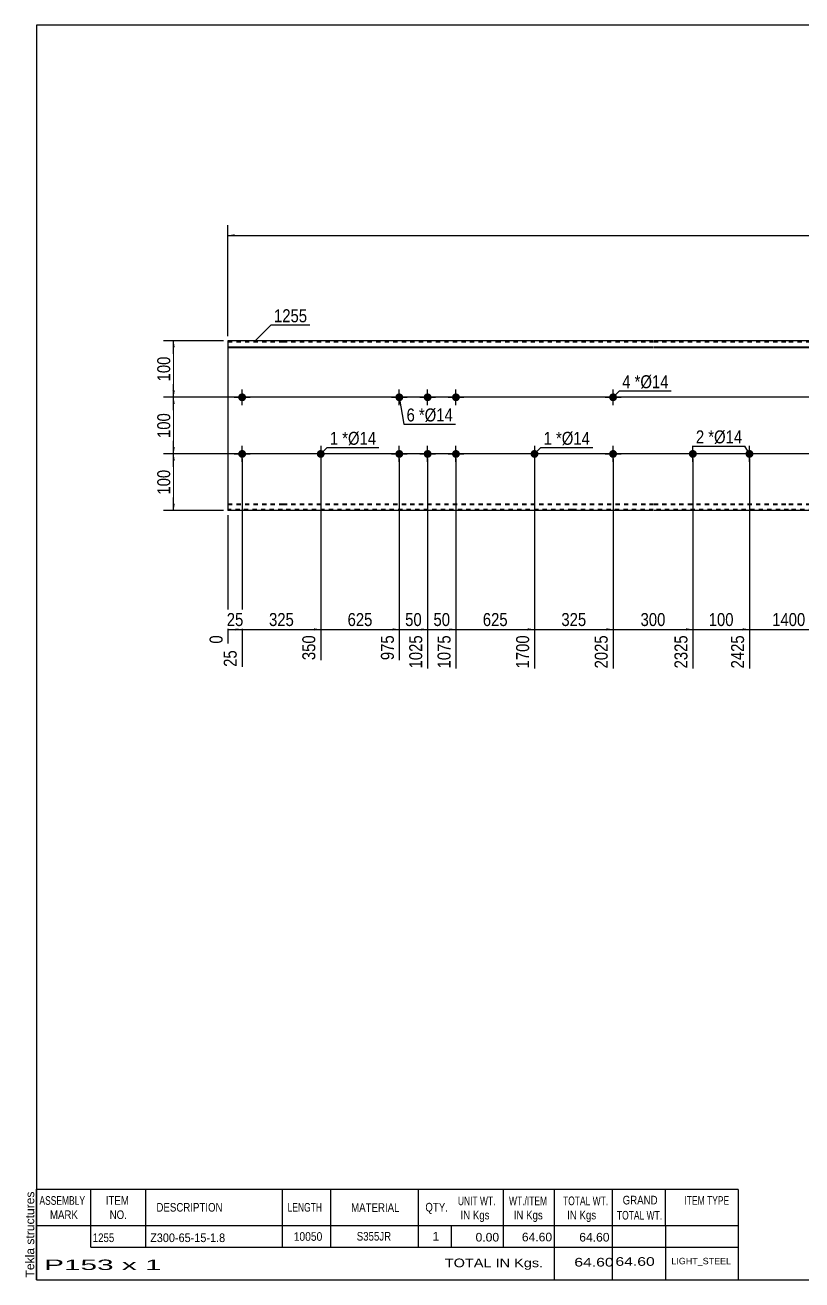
# Model space of a CAD drawing. Header units: millimetres. Extents: x -45 to 358, y -189 to 88.
# Drawn here: x -44.8 to 126.7, y -188.6 to 88.4 of the extents above; entities that cross this region are included whole.
import ezdxf

# ---------------------------------------------------------------- set-up
doc = ezdxf.new("R2010")
doc.units = ezdxf.units.MM
doc.linetypes.add('DXK_LINE_DOT1', pattern=[1.8814, 0.9407, -0.9407])
doc.styles.add('Arial', font='ARIAL.TTF', dxfattribs={"height": 0.2})
doc.styles.add('Arial Narrow', font='ARIALN.TTF', dxfattribs={"height": 0.2})

# ---------------------------------------------------------------- blocks, each defined once
blk = doc.blocks.new('Unknown-628700807-1200')
at = {"color": 5, "linetype": 'Continuous'}
for p, q in [((357.73, 88.42), (-42.27, 88.42)), ((-42.27, 88.42), (-42.27, -188.58)), ((357.73, -188.58), (357.73, 88.42)), ((-42.27, -188.58), (357.73, -188.58))]:
    blk.add_line(p, q, dxfattribs=at)
at = {"color": 174, "linetype": 'Continuous', "style": 'Arial'}
blk.add_text('Tekla structures', height=1.9102, rotation=90, dxfattribs=at).set_placement((-42.77, -188.08))
blk = doc.blocks.new('Bolt-628700807-1261 - 1220')
at = {"linetype": 'Continuous'}
blk.add_hatch(color=3, dxfattribs=at).paths.add_polyline_path([(68.54, -6.25, -1), (66.79, -6.25, -1)])
at = {"color": 3, "linetype": 'Continuous'}
for p, q in [((67.66, -4.5), (67.66, -8)), ((69.41, -6.25), (65.91, -6.25))]:
    blk.add_line(p, q, dxfattribs=at)
blk = doc.blocks.new('Bolt-628700807-1266 - 1220')
at = {"linetype": 'Continuous'}
blk.add_hatch(color=3, dxfattribs=at).paths.add_polyline_path([(21.35, -6.25, -1), (19.6, -6.25, -1)])
at = {"color": 3, "linetype": 'Continuous'}
for p, q in [((20.47, -4.5), (20.47, -8)), ((22.22, -6.25), (18.72, -6.25))]:
    blk.add_line(p, q, dxfattribs=at)
blk = doc.blocks.new('Part-628700807-1363 - 1220')
at = {"color": 2, "linetype": 'Continuous'}
for p, q in [((12, 18.75), (0, 18.75)), ((0, 18.75), (0, -18.75)), ((0, 17.42), (12, 17.42)), ((0, 17.27), (12, 17.27)), ((28.85, 18.75), (12.1, 18.75)), ((12.1, 17.42), (28.85, 17.42)), ((12.1, 17.27), (28.85, 17.27)), ((59.19, 18.75), (28.95, 18.75)), ((28.95, 17.42), (59.19, 17.42)), ((28.95, 17.27), (59.19, 17.27)), ((76.04, 18.75), (59.29, 18.75)), ((59.29, 17.42), (76.04, 17.42)), ((59.29, 17.27), (76.04, 17.27)), ((93.88, 18.75), (76.14, 18.75)), ((76.14, 17.42), (93.88, 17.42)), ((76.14, 17.27), (93.88, 17.27)), ((123.73, 18.75), (93.98, 18.75)), ((93.98, 17.42), (123.73, 17.42)), ((93.98, 17.27), (123.73, 17.27)), ((153.58, 18.75), (123.83, 18.75)), ((123.83, 17.42), (153.58, 17.42)), ((123.83, 17.27), (153.58, 17.27)), ((170.43, 18.75), (153.68, 18.75)), ((153.68, 17.42), (170.43, 17.42)), ((153.68, 17.27), (170.43, 17.27)), ((200.28, 18.75), (170.53, 18.75)), ((170.53, 17.42), (200.28, 17.42)), ((170.53, 17.27), (200.28, 17.27)), ((230.13, 18.75), (200.38, 18.75)), ((200.38, 17.42), (230.13, 17.42)), ((200.38, 17.27), (230.13, 17.27)), ((259.98, 18.75), (230.23, 18.75)), ((230.23, 17.42), (259.98, 17.42)), ((230.23, 17.27), (259.98, 17.27)), ((277.82, 18.75), (260.08, 18.75)), ((260.08, 17.42), (277.82, 17.42)), ((260.08, 17.27), (277.82, 17.27)), ((308.17, 18.75), (277.92, 18.75)), ((277.92, 17.42), (308.17, 17.42)), ((277.92, 17.27), (308.17, 17.27)), ((320.26, 18.75), (308.27, 18.75)), ((308.27, 17.42), (320.26, 17.42)), ((308.27, 17.27), (320.26, 17.27)), ((320.26, -18.75), (320.26, 18.75)), ((12, -18.75), (0, -18.75)), ((28.85, -18.75), (12.1, -18.75)), ((59.19, -18.75), (28.95, -18.75)), ((76.04, -18.75), (59.29, -18.75)), ((93.88, -18.75), (76.14, -18.75)), ((123.73, -18.75), (93.98, -18.75)), ((153.58, -18.75), (123.83, -18.75)), ((170.43, -18.75), (153.68, -18.75)), ((200.28, -18.75), (170.53, -18.75)), ((230.13, -18.75), (200.38, -18.75)), ((259.98, -18.75), (230.23, -18.75)), ((277.82, -18.75), (260.08, -18.75)), ((308.17, -18.75), (277.92, -18.75)), ((320.26, -18.75), (308.27, -18.75))]:
    blk.add_line(p, q, dxfattribs=at)
at = {"color": 7, "linetype": 'DXK_LINE_DOT1'}
for p, q in [((0, 18.53), (12, 18.53)), ((12.1, 18.53), (28.85, 18.53)), ((28.95, 18.53), (59.19, 18.53)), ((59.29, 18.53), (76.04, 18.53)), ((76.14, 18.53), (93.88, 18.53)), ((93.98, 18.53), (123.73, 18.53)), ((123.83, 18.53), (153.58, 18.53)), ((153.68, 18.53), (170.43, 18.53)), ((170.53, 18.53), (200.28, 18.53)), ((200.38, 18.53), (230.13, 18.53)), ((230.23, 18.53), (259.98, 18.53)), ((260.08, 18.53), (277.82, 18.53)), ((277.92, 18.53), (308.17, 18.53)), ((308.27, 18.53), (320.26, 18.53)), ((0, -17.27), (12, -17.27)), ((0, -17.42), (12, -17.42)), ((12, -18.53), (0, -18.53)), ((12.1, -17.27), (28.85, -17.27)), ((12.1, -17.42), (28.85, -17.42)), ((28.85, -18.53), (12.1, -18.53)), ((28.95, -17.27), (59.19, -17.27)), ((28.95, -17.42), (59.19, -17.42)), ((59.19, -18.53), (28.95, -18.53)), ((59.29, -17.27), (76.04, -17.27)), ((59.29, -17.42), (76.04, -17.42)), ((76.04, -18.53), (59.29, -18.53)), ((76.14, -17.27), (93.88, -17.27)), ((76.14, -17.42), (93.88, -17.42)), ((93.88, -18.53), (76.14, -18.53)), ((93.98, -17.27), (123.73, -17.27)), ((93.98, -17.42), (123.73, -17.42)), ((123.73, -18.53), (93.98, -18.53)), ((123.83, -17.27), (153.58, -17.27)), ((123.83, -17.42), (153.58, -17.42)), ((153.58, -18.53), (123.83, -18.53)), ((153.68, -17.27), (170.43, -17.27)), ((153.68, -17.42), (170.43, -17.42)), ((170.43, -18.53), (153.68, -18.53)), ((170.53, -17.27), (200.28, -17.27)), ((170.53, -17.42), (200.28, -17.42)), ((200.28, -18.53), (170.53, -18.53)), ((200.38, -17.27), (230.13, -17.27)), ((200.38, -17.42), (230.13, -17.42)), ((230.13, -18.53), (200.38, -18.53)), ((230.23, -17.27), (259.98, -17.27)), ((230.23, -17.42), (259.98, -17.42)), ((259.98, -18.53), (230.23, -18.53)), ((260.08, -17.27), (277.82, -17.27)), ((260.08, -17.42), (277.82, -17.42)), ((277.82, -18.53), (260.08, -18.53)), ((277.92, -17.27), (308.17, -17.27)), ((277.92, -17.42), (308.17, -17.42)), ((308.17, -18.53), (277.92, -18.53)), ((308.27, -17.27), (320.26, -17.27)), ((308.27, -17.42), (320.26, -17.42)), ((320.26, -18.53), (308.27, -18.53))]:
    blk.add_line(p, q, dxfattribs=at)
blk = doc.blocks.new('Bolt-628700807-1299 - 1220')
at = {"linetype": 'Continuous'}
for points in [[(2.25, 6.25, -1), (4, 6.25, -1)], [(84.13, 6.25, -1), (85.88, 6.25, -1)]]:
    blk.add_hatch(color=3, dxfattribs=at).paths.add_polyline_path(points)
at = {"color": 3, "linetype": 'Continuous'}
for p, q in [((1.38, 6.25), (4.88, 6.25)), ((3.12, 4.5), (3.12, 8)), ((83.26, 6.25), (86.76, 6.25)), ((85.01, 4.5), (85.01, 8))]:
    blk.add_line(p, q, dxfattribs=at)
blk = doc.blocks.new('Bolt-628700807-1327 - 1220')
at = {"linetype": 'Continuous'}
for points in [[(36.94, 6.25, -1), (38.69, 6.25, -1)], [(43.19, 6.25, -1), (44.94, 6.25, -1)], [(49.44, 6.25, -1), (51.19, 6.25, -1)], [(36.94, -6.25, -1), (38.69, -6.25, -1)], [(43.19, -6.25, -1), (44.94, -6.25, -1)], [(49.44, -6.25, -1), (51.19, -6.25, -1)]]:
    blk.add_hatch(color=3, dxfattribs=at).paths.add_polyline_path(points)
at = {"color": 3, "linetype": 'Continuous'}
for p, q in [((36.07, 6.25), (39.57, 6.25)), ((37.82, 4.5), (37.82, 8)), ((42.32, 6.25), (45.82, 6.25)), ((44.07, 4.5), (44.07, 8)), ((48.57, 6.25), (52.07, 6.25)), ((50.32, 4.5), (50.32, 8)), ((37.82, -8), (37.82, -4.5)), ((44.07, -8), (44.07, -4.5)), ((50.32, -8), (50.32, -4.5)), ((36.07, -6.25), (39.57, -6.25)), ((42.32, -6.25), (45.82, -6.25)), ((48.57, -6.25), (52.07, -6.25))]:
    blk.add_line(p, q, dxfattribs=at)
blk = doc.blocks.new('Bolt-628700807-1332 - 1220')
at = {"linetype": 'Continuous'}
for points in [[(2.25, -6.25, -1), (4, -6.25, -1)], [(84.13, -6.25, -1), (85.88, -6.25, -1)]]:
    blk.add_hatch(color=3, dxfattribs=at).paths.add_polyline_path(points)
at = {"color": 3, "linetype": 'Continuous'}
for p, q in [((3.12, -8), (3.12, -4.5)), ((85.01, -8), (85.01, -4.5)), ((1.38, -6.25), (4.88, -6.25)), ((83.26, -6.25), (86.76, -6.25))]:
    blk.add_line(p, q, dxfattribs=at)
blk = doc.blocks.new('Bolt-628700807-1666 - 1220')
at = {"linetype": 'Continuous'}
for points in [[(102.61, -7.12), (102.42, -7.1), (102.25, -7.05), (102.09, -6.96), (101.96, -6.83), (101.85, -6.69), (101.77, -6.52), (101.74, -6.34), (101.74, -6.16), (101.77, -5.98), (101.85, -5.81), (101.96, -5.66), (102.09, -5.54), (102.25, -5.45), (102.42, -5.39), (102.61, -5.37), (102.79, -5.39), (102.96, -5.45), (103.12, -5.54), (103.26, -5.66), (103.36, -5.81), (103.44, -5.98), (103.48, -6.16), (103.48, -6.34), (103.44, -6.52), (103.36, -6.69), (103.26, -6.83), (103.12, -6.96), (102.96, -7.05), (102.79, -7.1)], [(115.11, -7.12), (114.92, -7.1), (114.75, -7.05), (114.59, -6.96), (114.46, -6.83), (114.35, -6.69), (114.27, -6.52), (114.24, -6.34), (114.24, -6.16), (114.27, -5.98), (114.35, -5.81), (114.46, -5.66), (114.59, -5.54), (114.75, -5.45), (114.92, -5.39), (115.11, -5.37), (115.29, -5.39), (115.46, -5.45), (115.62, -5.54), (115.76, -5.66), (115.86, -5.81), (115.94, -5.98), (115.98, -6.16), (115.98, -6.34), (115.94, -6.52), (115.86, -6.69), (115.76, -6.83), (115.62, -6.96), (115.46, -7.05), (115.29, -7.1)]]:
    blk.add_hatch(color=3, dxfattribs=at).paths.add_polyline_path(points)
at = {"color": 3, "linetype": 'Continuous'}
for p, q in [((102.61, -8), (102.61, -4.5)), ((115.11, -8), (115.11, -4.5)), ((104.36, -6.25), (100.86, -6.25)), ((116.86, -6.25), (113.36, -6.25))]:
    blk.add_line(p, q, dxfattribs=at)
blk = doc.blocks.new('StraightDimension-628700807-2356 - 1220')
at = {"linetype": 'Continuous'}
blk.add_hatch(color=7, dxfattribs=at).paths.add_polyline_path([(18.97, -44.75), (20.47, -45), (18.97, -45.25)])
at = {"color": 7, "linetype": 'Continuous'}
for p, q in [((3.12, -7.25), (3.12, -53.26)), ((20.47, -7.25), (20.47, -51.78)), ((3.12, -45), (20.47, -45))]:
    blk.add_line(p, q, dxfattribs=at)
at = {"color": 0}
blk.add_wipeout([(15.14, -44.85), (15.14, -40.65), (8.46, -40.65), (8.46, -44.85)], dxfattribs=at)
at = {"color": 3, "style": 'Arial Narrow'}
blk.add_text('325', height=2.863, dxfattribs=at).set_placement((9.06, -44.25))
at = {"color": 0, "linetype": 'Continuous'}
blk.add_wipeout([(19.87, -45.7), (15.67, -45.7), (15.67, -52.38), (19.87, -52.38)], dxfattribs=at)
at = {"color": 3, "linetype": 'Continuous', "style": 'Arial Narrow'}
blk.add_text('350', height=2.863, rotation=90.0002, dxfattribs=at).set_placement((19.27, -51.78))
blk = doc.blocks.new('StraightDimension-628700807-2354 - 1220')
at = {"linetype": 'Continuous'}
blk.add_hatch(color=7, dxfattribs=at).paths.add_polyline_path([(42.57, -44.75), (44.07, -45), (42.57, -45.25)])
at = {"color": 7, "linetype": 'Continuous'}
for p, q in [((37.82, -7.25), (37.82, -51.78)), ((44.07, -7.25), (44.07, -53.61)), ((37.82, -45), (44.07, -45))]:
    blk.add_line(p, q, dxfattribs=at)
at = {"color": 0}
blk.add_wipeout([(43.37, -44.85), (43.37, -40.65), (38.51, -40.65), (38.51, -44.85)], dxfattribs=at)
at = {"color": 3, "style": 'Arial Narrow'}
blk.add_text('50', height=2.863, dxfattribs=at).set_placement((39.11, -44.25))
at = {"color": 0, "linetype": 'Continuous'}
blk.add_wipeout([(43.47, -45.7), (39.27, -45.7), (39.27, -54.21), (43.47, -54.21)], dxfattribs=at)
at = {"color": 3, "linetype": 'Continuous', "style": 'Arial Narrow'}
blk.add_text('1025', height=2.863, rotation=90.0002, dxfattribs=at).set_placement((42.87, -53.61))
blk = doc.blocks.new('StraightDimension-628700807-2353 - 1220')
at = {"linetype": 'Continuous'}
blk.add_hatch(color=7, dxfattribs=at).paths.add_polyline_path([(48.82, -44.75), (50.32, -45), (48.82, -45.25)])
at = {"color": 7, "linetype": 'Continuous'}
for p, q in [((44.07, -7.25), (44.07, -53.61)), ((50.32, -7.25), (50.32, -53.61)), ((44.07, -45), (50.32, -45))]:
    blk.add_line(p, q, dxfattribs=at)
at = {"color": 0}
blk.add_wipeout([(49.62, -44.85), (49.62, -40.65), (44.76, -40.65), (44.76, -44.85)], dxfattribs=at)
at = {"color": 3, "style": 'Arial Narrow'}
blk.add_text('50', height=2.863, dxfattribs=at).set_placement((45.36, -44.25))
at = {"color": 0, "linetype": 'Continuous'}
blk.add_wipeout([(49.72, -45.7), (45.52, -45.7), (45.52, -54.21), (49.72, -54.21)], dxfattribs=at)
at = {"color": 3, "linetype": 'Continuous', "style": 'Arial Narrow'}
blk.add_text('1075', height=2.863, rotation=90.0002, dxfattribs=at).set_placement((49.12, -53.61))
blk = doc.blocks.new('StraightDimension-628700807-2349 - 1220')
at = {"linetype": 'Continuous'}
blk.add_hatch(color=7, dxfattribs=at).paths.add_polyline_path([(113.61, -44.75), (115.11, -45), (113.61, -45.25)])
at = {"color": 7, "linetype": 'Continuous'}
for p, q in [((102.61, -7.25), (102.61, -53.61)), ((115.11, -7.25), (115.11, -53.61)), ((102.61, -45), (115.11, -45))]:
    blk.add_line(p, q, dxfattribs=at)
at = {"color": 0}
blk.add_wipeout([(112.2, -44.85), (112.2, -40.65), (105.51, -40.65), (105.51, -44.85)], dxfattribs=at)
at = {"color": 3, "style": 'Arial Narrow'}
blk.add_text('100', height=2.863, dxfattribs=at).set_placement((106.11, -44.25))
at = {"color": 0, "linetype": 'Continuous'}
blk.add_wipeout([(114.51, -45.7), (110.31, -45.7), (110.31, -54.21), (114.51, -54.21)], dxfattribs=at)
at = {"color": 3, "linetype": 'Continuous', "style": 'Arial Narrow'}
blk.add_text('2425', height=2.863, rotation=90.0002, dxfattribs=at).set_placement((113.91, -53.61))
blk = doc.blocks.new('StraightDimension-628700807-2352 - 1220')
at = {"linetype": 'Continuous'}
blk.add_hatch(color=7, dxfattribs=at).paths.add_polyline_path([(66.16, -44.75), (67.66, -45), (66.16, -45.25)])
at = {"color": 7, "linetype": 'Continuous'}
for p, q in [((50.32, -7.25), (50.32, -53.61)), ((67.66, -7.25), (67.66, -53.61)), ((50.32, -45), (67.66, -45))]:
    blk.add_line(p, q, dxfattribs=at)
at = {"color": 0}
blk.add_wipeout([(62.33, -44.85), (62.33, -40.65), (55.65, -40.65), (55.65, -44.85)], dxfattribs=at)
at = {"color": 3, "style": 'Arial Narrow'}
blk.add_text('625', height=2.863, dxfattribs=at).set_placement((56.25, -44.25))
at = {"color": 0, "linetype": 'Continuous'}
blk.add_wipeout([(67.06, -45.7), (62.86, -45.7), (62.86, -54.21), (67.06, -54.21)], dxfattribs=at)
at = {"color": 3, "linetype": 'Continuous', "style": 'Arial Narrow'}
blk.add_text('1700', height=2.863, rotation=90.0002, dxfattribs=at).set_placement((66.46, -53.61))
blk = doc.blocks.new('StraightDimension-628700807-1380 - 1220')
at = {"linetype": 'Continuous'}
for points in [[(1.5, 41.75), (0, 42), (1.5, 42.25)], [(318.76, 42.25), (320.26, 42), (318.76, 41.75)]]:
    blk.add_hatch(color=7, dxfattribs=at).paths.add_polyline_path(points)
at = {"color": 7, "linetype": 'Continuous'}
for p, q in [((0, 19.75), (0, 44.25)), ((0, 42), (320.26, 42)), ((320.26, 19.75), (320.26, 44.25))]:
    blk.add_line(p, q, dxfattribs=at)
at = {"color": 0}
blk.add_wipeout([(165.3, 42.15), (165.3, 46.35), (154.96, 46.35), (154.96, 42.15)], dxfattribs=at)
at = {"color": 3, "style": 'Arial Narrow'}
blk.add_text('10050', height=2.863, dxfattribs=at).set_placement((155.56, 42.75))
blk = doc.blocks.new('StraightDimension-628700807-2357 - 1220')
at = {"linetype": 'Continuous'}
blk.add_hatch(color=7, dxfattribs=at).paths.add_polyline_path([(1.62, -44.75), (3.12, -45), (1.62, -45.25)])
at = {"color": 7, "linetype": 'Continuous'}
for p, q in [((3.12, -7.25), (3.12, -53.26)), ((0, -19.75), (0, -48.13)), ((0, -45), (3.12, -45))]:
    blk.add_line(p, q, dxfattribs=at)
at = {"color": 0}
blk.add_wipeout([(3.99, -44.85), (3.99, -40.65), (-0.87, -40.65), (-0.87, -44.85)], dxfattribs=at)
at = {"color": 0, "linetype": 'Continuous'}
blk.add_wipeout([(2.52, -49), (-1.68, -49), (-1.68, -53.86), (2.52, -53.86)], dxfattribs=at)
at = {"color": 3, "style": 'Arial Narrow'}
blk.add_text('25', height=2.863, dxfattribs=at).set_placement((-0.27, -44.25))
at = {"color": 0, "linetype": 'Continuous'}
blk.add_wipeout([(-0.6, -45.7), (-4.8, -45.7), (-4.8, -48.73), (-0.6, -48.73)], dxfattribs=at)
at = {"color": 3, "linetype": 'Continuous', "style": 'Arial Narrow'}
for s, height, p in [('0', 2.86, (-1.2, -48.13)), ('25', 2.863, (1.92, -53.26))]:
    blk.add_text(s, height=height, rotation=90.0002, dxfattribs=at).set_placement(p)
blk = doc.blocks.new('StraightDimension-628700807-1760 - 1220')
at = {"linetype": 'Continuous'}
for points in [[(-12.25, 17.25), (-12, 18.75), (-11.75, 17.25)], [(-11.75, 7.75), (-12, 6.25), (-12.25, 7.75)]]:
    blk.add_hatch(color=7, dxfattribs=at).paths.add_polyline_path(points)
at = {"color": 7, "linetype": 'Continuous'}
for p, q in [((-1, 18.75), (-14.25, 18.75)), ((-12, 6.25), (-12, 18.75)), ((267.95, 6.25), (-14.25, 6.25))]:
    blk.add_line(p, q, dxfattribs=at)
at = {"color": 0}
blk.add_wipeout([(-12.15, 15.84), (-16.35, 15.84), (-16.35, 9.16), (-12.15, 9.16)], dxfattribs=at)
at = {"color": 3, "style": 'Arial Narrow'}
blk.add_text('100', height=2.863, rotation=90.0002, dxfattribs=at).set_placement((-12.75, 9.76))
blk = doc.blocks.new('StraightDimension-628700807-1761 - 1220')
at = {"linetype": 'Continuous'}
for points in [[(-12.25, 4.75), (-12, 6.25), (-11.75, 4.75)], [(-11.75, -4.75), (-12, -6.25), (-12.25, -4.75)]]:
    blk.add_hatch(color=7, dxfattribs=at).paths.add_polyline_path(points)
at = {"color": 7, "linetype": 'Continuous'}
for p, q in [((267.95, 6.25), (-14.25, 6.25)), ((-12, -6.25), (-12, 6.25)), ((267.95, -6.25), (-14.25, -6.25))]:
    blk.add_line(p, q, dxfattribs=at)
at = {"color": 0}
blk.add_wipeout([(-12.15, 3.34), (-16.35, 3.34), (-16.35, -3.34), (-12.15, -3.34)], dxfattribs=at)
at = {"color": 3, "style": 'Arial Narrow'}
blk.add_text('100', height=2.863, rotation=90.0002, dxfattribs=at).set_placement((-12.75, -2.74))
blk = doc.blocks.new('StraightDimension-628700807-1762 - 1220')
at = {"linetype": 'Continuous'}
for points in [[(-12.25, -7.75), (-12, -6.25), (-11.75, -7.75)], [(-11.75, -17.25), (-12, -18.75), (-12.25, -17.25)]]:
    blk.add_hatch(color=7, dxfattribs=at).paths.add_polyline_path(points)
at = {"color": 7, "linetype": 'Continuous'}
for p, q in [((267.95, -6.25), (-14.25, -6.25)), ((-12, -18.75), (-12, -6.25)), ((-1, -18.75), (-14.25, -18.75))]:
    blk.add_line(p, q, dxfattribs=at)
at = {"color": 0}
blk.add_wipeout([(-12.15, -9.16), (-16.35, -9.16), (-16.35, -15.84), (-12.15, -15.84)], dxfattribs=at)
at = {"color": 3, "style": 'Arial Narrow'}
blk.add_text('100', height=2.863, rotation=90.0002, dxfattribs=at).set_placement((-12.75, -15.24))
blk = doc.blocks.new('StraightDimension-628700807-2348 - 1220')
at = {"linetype": 'Continuous'}
blk.add_hatch(color=7, dxfattribs=at).paths.add_polyline_path([(130.96, -44.75), (132.46, -45), (130.96, -45.25)])
at = {"color": 7, "linetype": 'Continuous'}
for p, q in [((115.11, -7.25), (115.11, -53.61)), ((132.46, -7.25), (132.46, -53.61)), ((115.11, -45), (132.46, -45))]:
    blk.add_line(p, q, dxfattribs=at)
at = {"color": 0}
blk.add_wipeout([(128.04, -44.85), (128.04, -40.65), (119.52, -40.65), (119.52, -44.85)], dxfattribs=at)
at = {"color": 3, "style": 'Arial Narrow'}
blk.add_text('1400', height=2.863, dxfattribs=at).set_placement((120.12, -44.25))
at = {"color": 0, "linetype": 'Continuous'}
blk.add_wipeout([(131.86, -45.7), (127.66, -45.7), (127.66, -54.21), (131.86, -54.21)], dxfattribs=at)
at = {"color": 3, "linetype": 'Continuous', "style": 'Arial Narrow'}
blk.add_text('3825', height=2.863, rotation=90.0002, dxfattribs=at).set_placement((131.26, -53.61))
blk = doc.blocks.new('StraightDimension-628700807-2350 - 1220')
at = {"linetype": 'Continuous'}
blk.add_hatch(color=7, dxfattribs=at).paths.add_polyline_path([(101.11, -44.75), (102.61, -45), (101.11, -45.25)])
at = {"color": 7, "linetype": 'Continuous'}
for p, q in [((85.01, -7.25), (85.01, -53.61)), ((102.61, -7.25), (102.61, -53.61)), ((85.01, -45), (102.61, -45))]:
    blk.add_line(p, q, dxfattribs=at)
at = {"color": 0}
blk.add_wipeout([(97.15, -44.85), (97.15, -40.65), (90.47, -40.65), (90.47, -44.85)], dxfattribs=at)
at = {"color": 3, "style": 'Arial Narrow'}
blk.add_text('300', height=2.863, dxfattribs=at).set_placement((91.07, -44.25))
at = {"color": 0, "linetype": 'Continuous'}
blk.add_wipeout([(102.01, -45.7), (97.81, -45.7), (97.81, -54.21), (102.01, -54.21)], dxfattribs=at)
at = {"color": 3, "linetype": 'Continuous', "style": 'Arial Narrow'}
blk.add_text('2325', height=2.863, rotation=90.0002, dxfattribs=at).set_placement((101.41, -53.61))
blk = doc.blocks.new('StraightDimension-628700807-2351 - 1220')
at = {"linetype": 'Continuous'}
blk.add_hatch(color=7, dxfattribs=at).paths.add_polyline_path([(83.51, -44.75), (85.01, -45), (83.51, -45.25)])
at = {"color": 7, "linetype": 'Continuous'}
for p, q in [((67.66, -7.25), (67.66, -53.61)), ((85.01, -7.25), (85.01, -53.61)), ((67.66, -45), (85.01, -45))]:
    blk.add_line(p, q, dxfattribs=at)
at = {"color": 0}
blk.add_wipeout([(79.68, -44.85), (79.68, -40.65), (72.99, -40.65), (72.99, -44.85)], dxfattribs=at)
at = {"color": 3, "style": 'Arial Narrow'}
blk.add_text('325', height=2.863, dxfattribs=at).set_placement((73.59, -44.25))
at = {"color": 0, "linetype": 'Continuous'}
blk.add_wipeout([(84.41, -45.7), (80.21, -45.7), (80.21, -54.21), (84.41, -54.21)], dxfattribs=at)
at = {"color": 3, "linetype": 'Continuous', "style": 'Arial Narrow'}
blk.add_text('2025', height=2.863, rotation=90.0002, dxfattribs=at).set_placement((83.81, -53.61))
blk = doc.blocks.new('StraightDimension-628700807-2355 - 1220')
at = {"linetype": 'Continuous'}
blk.add_hatch(color=7, dxfattribs=at).paths.add_polyline_path([(36.32, -44.75), (37.82, -45), (36.32, -45.25)])
at = {"color": 7, "linetype": 'Continuous'}
for p, q in [((20.47, -7.25), (20.47, -51.78)), ((37.82, -7.25), (37.82, -51.78)), ((20.47, -45), (37.82, -45))]:
    blk.add_line(p, q, dxfattribs=at)
at = {"color": 0}
blk.add_wipeout([(32.49, -44.85), (32.49, -40.65), (25.8, -40.65), (25.8, -44.85)], dxfattribs=at)
at = {"color": 3, "style": 'Arial Narrow'}
blk.add_text('625', height=2.863, dxfattribs=at).set_placement((26.4, -44.25))
at = {"color": 0, "linetype": 'Continuous'}
blk.add_wipeout([(37.22, -45.7), (33.02, -45.7), (33.02, -52.38), (37.22, -52.38)], dxfattribs=at)
at = {"color": 3, "linetype": 'Continuous', "style": 'Arial Narrow'}
blk.add_text('975', height=2.863, rotation=90.0002, dxfattribs=at).set_placement((36.62, -51.78))
blk = doc.blocks.new('CBS_BOM-628700807-2640')
at = {"color": 7, "linetype": 'Continuous'}
for p, q in [((-42.3, -176.61), (-42.3, -168.61)), ((-42.3, -168.61), (112.62, -168.61)), ((-30.3, -176.61), (-30.3, -168.61)), ((-18.11, -176.61), (-18.11, -168.61)), ((12.05, -176.61), (12.05, -168.61)), ((22.73, -176.61), (22.73, -168.61)), ((42.05, -176.61), (42.05, -168.61)), ((60.85, -176.61), (60.85, -168.61)), ((72.06, -176.61), (72.06, -168.61)), ((84.85, -176.61), (84.85, -168.61)), ((96.6, -176.61), (96.6, -168.61)), ((112.62, -168.62), (112.61, -176.6)), ((-42.3, -176.61), (112.62, -176.61)), ((-42.3, -181.41), (-42.3, -176.61)), ((-30.3, -181.41), (-30.3, -176.61)), ((-18.11, -181.41), (-18.11, -176.61)), ((12.05, -181.41), (12.05, -176.61)), ((22.73, -181.41), (22.73, -176.61)), ((42.05, -181.41), (42.05, -176.61)), ((49.31, -181.41), (49.31, -176.61)), ((60.85, -181.41), (60.85, -176.61)), ((72.06, -181.41), (72.06, -176.61)), ((84.85, -181.41), (84.85, -176.61)), ((96.61, -181.41), (96.61, -176.61)), ((112.62, -176.61), (112.62, -181.41)), ((-42.3, -188.61), (-42.3, -181.43)), ((-30.3, -181.41), (112.62, -181.41)), ((72.06, -188.61), (72.06, -181.43)), ((84.85, -188.61), (84.85, -181.43)), ((96.65, -188.61), (96.65, -181.43)), ((112.62, -181.41), (112.62, -188.61)), ((-42.3, -188.61), (112.62, -188.61))]:
    blk.add_line(p, q, dxfattribs=at)
at = {"color": 3, "linetype": 'Continuous', "style": 'Arial'}
for s, height, width, p in [('ASSEMBLY', 1.91, 0.7, (-41.62, -172.03)), ('ITEM', 1.91, 0.8, (-26.98, -172.03)), ('DESCRIPTION', 1.9102, 0.8, (-15.79, -173.54)), ('LENGTH', 1.91, 0.7, (13.16, -173.54)), ('MATERIAL', 1.91, 0.8, (27.18, -173.59)), ('QTY.', 1.91, 0.8, (43.57, -173.51)), ('UNIT WT.', 1.91, 0.7, (50.74, -172.11)), ('WT./ITEM', 1.91, 0.7, (62.03, -172.11)), ('TOTAL WT.', 1.91, 0.7, (73.96, -172.11)), ('GRAND', 1.91, 0.8, (87.12, -171.95)), ('ITEM TYPE', 1.91, 0.7, (100.76, -172.03)), ('MARK', 1.91, 0.8, (-39.3, -175.17)), ('NO.', 1.91, 0.8, (-26.12, -175.17)), ('IN Kgs', 1.91, 0.8, (51.32, -175.25)), ('IN Kgs', 1.91, 0.8, (63.07, -175.25)), ('IN Kgs', 1.91, 0.8, (74.86, -175.25)), ('TOTAL WT.', 1.91, 0.7, (85.86, -175.29))]:
    blk.add_text(s, height=height, dxfattribs=dict(at, width=width)).set_placement(p)
at = {"color": 7, "linetype": 'Continuous', "style": 'Arial'}
for s, height, width, p in [('1255', 1.91, 0.8, (-29.85, -180.26)), ('Z300-65-15-1.8', 1.9102, 0.9, (-17.18, -180.26)), ('10050', 1.91, 0.85, (14.51, -179.98)), ('S355JR', 1.91, 0.8, (28.42, -179.94))]:
    blk.add_text(s, height=height, dxfattribs=dict(at, width=width)).set_placement(p)
for s, p in [('1', (45.14, -179.94)), ('0.00', (54.65, -180.14)), ('64.60', (64.87, -180.1)), ('64.60', (77.54, -180.14))]:
    blk.add_text(s, height=1.91, dxfattribs=at).set_placement(p)
at = {"color": 6, "linetype": 'Continuous', "style": 'Arial'}
for s, height, width, p in [('P153 x 1', 2.292, 2.05, (-40.58, -186.42)), ('TOTAL IN Kgs.', 1.9102, 1.2, (47.86, -185.81)), ('64.60', 1.91, 1.3, (76.45, -185.66)), ('64.60', 1.91, 1.3, (85.52, -185.5))]:
    blk.add_text(s, height=height, dxfattribs=dict(at, width=width)).set_placement(p)
blk.add_text('LIGHT_STEEL', height=1.4135, dxfattribs=at).set_placement((97.87, -185.15))
blk = doc.blocks.new('Mark-628700807-1256 - 1220')
at = {"color": 0}
blk.add_wipeout([(71.51, -4.24), (71.51, -1.24), (69.68, -1.24), (69.68, -4.24)], dxfattribs=at)
blk.add_wipeout([(71.51, -4.24), (71.51, -1.24), (69.68, -1.24), (69.68, -4.24)], dxfattribs=at)
at = {"color": 7, "linetype": 'Continuous'}
blk.add_line((67.66, -6.25), (69.08, -4.84), dxfattribs=at)
at = {"color": 0}
blk.add_wipeout([(73.68, -4.24), (73.68, -1.24), (72.41, -1.24), (72.41, -4.24)], dxfattribs=at)
blk.add_wipeout([(73.68, -4.24), (73.68, -1.24), (72.41, -1.24), (72.41, -4.24)], dxfattribs=at)
at = {"color": 3, "style": 'Arial Narrow'}
blk.add_text('1', height=2.86, dxfattribs=at).set_placement((69.68, -4.24))
at = {"color": 0}
blk.add_wipeout([(79.9, -4.24), (79.9, -1.24), (73.68, -1.24), (73.68, -4.24)], dxfattribs=at)
blk.add_wipeout([(79.9, -4.24), (79.9, -1.24), (73.68, -1.24), (73.68, -4.24)], dxfattribs=at)
at = {"color": 7, "linetype": 'Continuous'}
blk.add_line((69.08, -4.84), (80.5, -4.84), dxfattribs=at)
at = {"color": 3, "style": 'Arial Narrow'}
for s, height, p in [('*', 2.86, (72.41, -4.24)), ('Ø14', 2.863, (73.68, -4.24))]:
    blk.add_text(s, height=height, dxfattribs=at).set_placement(p)
blk = doc.blocks.new('Mark-628700807-1262 - 1220')
at = {"color": 0}
blk.add_wipeout([(24.31, -4.24), (24.31, -1.24), (22.49, -1.24), (22.49, -4.24)], dxfattribs=at)
blk.add_wipeout([(24.31, -4.24), (24.31, -1.24), (22.49, -1.24), (22.49, -4.24)], dxfattribs=at)
at = {"color": 7, "linetype": 'Continuous'}
blk.add_line((20.47, -6.25), (21.89, -4.84), dxfattribs=at)
at = {"color": 0}
blk.add_wipeout([(26.49, -4.24), (26.49, -1.24), (25.21, -1.24), (25.21, -4.24)], dxfattribs=at)
blk.add_wipeout([(26.49, -4.24), (26.49, -1.24), (25.21, -1.24), (25.21, -4.24)], dxfattribs=at)
at = {"color": 3, "style": 'Arial Narrow'}
blk.add_text('1', height=2.86, dxfattribs=at).set_placement((22.49, -4.24))
at = {"color": 0}
blk.add_wipeout([(32.7, -4.24), (32.7, -1.24), (26.49, -1.24), (26.49, -4.24)], dxfattribs=at)
blk.add_wipeout([(32.7, -4.24), (32.7, -1.24), (26.49, -1.24), (26.49, -4.24)], dxfattribs=at)
at = {"color": 7, "linetype": 'Continuous'}
blk.add_line((21.89, -4.84), (33.3, -4.84), dxfattribs=at)
at = {"color": 3, "style": 'Arial Narrow'}
for s, height, p in [('*', 2.86, (25.21, -4.24)), ('Ø14', 2.863, (26.49, -4.24))]:
    blk.add_text(s, height=height, dxfattribs=at).set_placement(p)
blk = doc.blocks.new('Mark-628700807-1323 - 1220')
at = {"color": 0}
blk.add_wipeout([(41.25, 0.92), (41.25, 3.92), (39.42, 3.92), (39.42, 0.92)], dxfattribs=at)
blk.add_wipeout([(41.25, 0.92), (41.25, 3.92), (39.42, 3.92), (39.42, 0.92)], dxfattribs=at)
at = {"color": 7, "linetype": 'Continuous'}
blk.add_line((37.82, 6.25), (38.82, 0.32), dxfattribs=at)
at = {"color": 0}
blk.add_wipeout([(43.42, 0.92), (43.42, 3.92), (42.15, 3.92), (42.15, 0.92)], dxfattribs=at)
blk.add_wipeout([(43.42, 0.92), (43.42, 3.92), (42.15, 3.92), (42.15, 0.92)], dxfattribs=at)
at = {"color": 3, "style": 'Arial Narrow'}
blk.add_text('6', height=2.86, dxfattribs=at).set_placement((39.42, 0.92))
at = {"color": 0}
blk.add_wipeout([(49.64, 0.92), (49.64, 3.92), (43.42, 3.92), (43.42, 0.92)], dxfattribs=at)
blk.add_wipeout([(49.64, 0.92), (49.64, 3.92), (43.42, 3.92), (43.42, 0.92)], dxfattribs=at)
at = {"color": 7, "linetype": 'Continuous'}
blk.add_line((38.82, 0.32), (50.24, 0.32), dxfattribs=at)
at = {"color": 3, "style": 'Arial Narrow'}
for s, height, p in [('*', 2.86, (42.15, 0.92)), ('Ø14', 2.863, (43.42, 0.92))]:
    blk.add_text(s, height=height, dxfattribs=at).set_placement(p)
blk = doc.blocks.new('Mark-628700807-1359 - 1220')
at = {"color": 0}
blk.add_wipeout([(17.48, 22.82), (17.48, 25.82), (10.16, 25.82), (10.16, 22.82)], dxfattribs=at)
blk.add_wipeout([(17.48, 22.82), (17.48, 25.82), (10.16, 25.82), (10.16, 22.82)], dxfattribs=at)
at = {"color": 7, "linetype": 'Continuous'}
for p, q in [((6.03, 18.69), (9.56, 22.22)), ((9.56, 22.22), (18.08, 22.22))]:
    blk.add_line(p, q, dxfattribs=at)
at = {"color": 3, "style": 'Arial Narrow'}
blk.add_text('1255', height=2.863, dxfattribs=at).set_placement((10.16, 22.82))
blk = doc.blocks.new('MarkSet-628700807-1625 - 1220')
at = {"color": 0}
blk.add_wipeout([(88.85, 8.26), (88.85, 11.26), (87.02, 11.26), (87.02, 8.26)], dxfattribs=at)
blk.add_wipeout([(88.85, 8.26), (88.85, 11.26), (87.02, 11.26), (87.02, 8.26)], dxfattribs=at)
at = {"color": 7, "linetype": 'Continuous'}
blk.add_line((85.01, 6.25), (86.42, 7.66), dxfattribs=at)
at = {"color": 0}
blk.add_wipeout([(91.03, 8.26), (91.03, 11.26), (89.75, 11.26), (89.75, 8.26)], dxfattribs=at)
blk.add_wipeout([(91.03, 8.26), (91.03, 11.26), (89.75, 11.26), (89.75, 8.26)], dxfattribs=at)
at = {"color": 3, "style": 'Arial Narrow'}
blk.add_text('4', height=2.86, dxfattribs=at).set_placement((87.02, 8.26))
at = {"color": 0}
blk.add_wipeout([(97.24, 8.26), (97.24, 11.26), (91.03, 11.26), (91.03, 8.26)], dxfattribs=at)
blk.add_wipeout([(97.24, 8.26), (97.24, 11.26), (91.03, 11.26), (91.03, 8.26)], dxfattribs=at)
at = {"color": 7, "linetype": 'Continuous'}
blk.add_line((86.42, 7.66), (97.84, 7.66), dxfattribs=at)
at = {"color": 3, "style": 'Arial Narrow'}
for s, height, p in [('*', 2.86, (89.75, 8.26)), ('Ø14', 2.863, (91.03, 8.26))]:
    blk.add_text(s, height=height, dxfattribs=at).set_placement(p)
blk = doc.blocks.new('Mark-628700807-1685 - 1220')
at = {"color": 0}
blk.add_wipeout([(105.11, -3.92), (105.11, -0.92), (103.29, -0.92), (103.29, -3.92)], dxfattribs=at)
blk.add_wipeout([(105.11, -3.92), (105.11, -0.92), (103.29, -0.92), (103.29, -3.92)], dxfattribs=at)
blk.add_wipeout([(107.29, -3.92), (107.29, -0.92), (106.01, -0.92), (106.01, -3.92)], dxfattribs=at)
blk.add_wipeout([(107.29, -3.92), (107.29, -0.92), (106.01, -0.92), (106.01, -3.92)], dxfattribs=at)
at = {"color": 3, "style": 'Arial Narrow'}
blk.add_text('2', height=2.86, dxfattribs=at).set_placement((103.29, -3.92))
at = {"color": 0}
blk.add_wipeout([(113.51, -3.92), (113.51, -0.92), (107.29, -0.92), (107.29, -3.92)], dxfattribs=at)
blk.add_wipeout([(113.51, -3.92), (113.51, -0.92), (107.29, -0.92), (107.29, -3.92)], dxfattribs=at)
at = {"color": 7, "linetype": 'Continuous'}
for p in [(102.69, -4.52), (115.11, -6.25)]:
    blk.add_line(p, (114.11, -4.52), dxfattribs=at)
at = {"color": 3, "style": 'Arial Narrow'}
for s, height, p in [('*', 2.86, (106.01, -3.92)), ('Ø14', 2.863, (107.29, -3.92))]:
    blk.add_text(s, height=height, dxfattribs=at).set_placement(p)

msp = doc.modelspace()

# ---------------------------------------------------------------- block references
for name in ['Unknown-628700807-1200', 'Part-628700807-1363 - 1220', 'Bolt-628700807-1299 - 1220', 'Bolt-628700807-1327 - 1220', 'Bolt-628700807-1332 - 1220', 'Bolt-628700807-1266 - 1220', 'Bolt-628700807-1261 - 1220', 'Bolt-628700807-1666 - 1220', 'CBS_BOM-628700807-2640']:
    msp.add_blockref(name, (0, 0))

# ---------------------------------------------------------------- next in the draw order: block references
for name in ['StraightDimension-628700807-1380 - 1220', 'StraightDimension-628700807-2356 - 1220', 'StraightDimension-628700807-2354 - 1220', 'StraightDimension-628700807-2349 - 1220']:
    msp.add_blockref(name, (0, 0))

# ---------------------------------------------------------------- next in the draw order: block references
for name in ['StraightDimension-628700807-1760 - 1220', 'StraightDimension-628700807-2357 - 1220', 'StraightDimension-628700807-2353 - 1220']:
    msp.add_blockref(name, (0, 0))

# ---------------------------------------------------------------- next in the draw order: block references
for name in ['Mark-628700807-1359 - 1220', 'StraightDimension-628700807-2352 - 1220']:
    msp.add_blockref(name, (0, 0))

# ---------------------------------------------------------------- next in the draw order: block references
msp.add_blockref('StraightDimension-628700807-1761 - 1220', (0, 0))

# ---------------------------------------------------------------- next in the draw order: block references
for name in ['MarkSet-628700807-1625 - 1220', 'Mark-628700807-1323 - 1220', 'StraightDimension-628700807-1762 - 1220']:
    msp.add_blockref(name, (0, 0))

# ---------------------------------------------------------------- next in the draw order: block references
for name in ['StraightDimension-628700807-2355 - 1220', 'StraightDimension-628700807-2350 - 1220', 'StraightDimension-628700807-2348 - 1220']:
    msp.add_blockref(name, (0, 0))

# ---------------------------------------------------------------- next in the draw order: block references
for name in ['Mark-628700807-1262 - 1220', 'Mark-628700807-1685 - 1220', 'StraightDimension-628700807-2351 - 1220']:
    msp.add_blockref(name, (0, 0))

# ---------------------------------------------------------------- next in the draw order: block references
msp.add_blockref('Mark-628700807-1256 - 1220', (0, 0))

doc.saveas('drawing.dxf')
